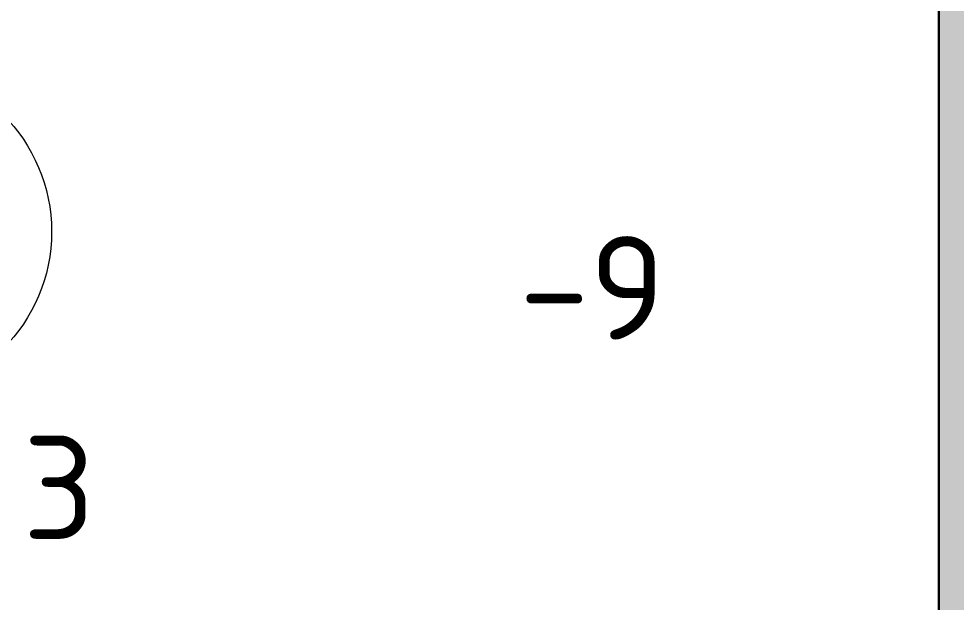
# Model space of a CAD drawing. Header units: metres. Extents: x -2111 to 158, y 19 to 1277.
# Drawn here: x 50.626 to 52.439, y 31.39 to 32.519 of the extents above; entities that cross this region are included whole.
import ezdxf
from ezdxf.enums import TextEntityAlignment as Align

# ---------------------------------------------------------------- set-up
doc = ezdxf.new("R2010")
doc.units = ezdxf.units.M
for name, color, linetype in [('01', 123, 'Continuous'), ('высотные отклонения', 7, 'Continuous'), ('Стены', 7, 'Continuous')]:
    doc.layers.add(name, color=color, linetype=linetype)
doc.layers.add('_5-1_Площадь помещений', color=2, linetype='Continuous', plot=False)
doc.layers.add('Стены штриховка', color=7, linetype='Continuous', lineweight=9)
doc.styles.add('Норм 2.5', font='isocpeur.ttf', dxfattribs={"height": 2.5})

# ---------------------------------------------------------------- blocks, each defined once
blk = doc.blocks.new('axis_name')
at = {"lineweight": 9}
blk.add_circle((0, 0), 3.197834297075078, dxfattribs=at)
at = {"style": 'Норм 2.5'}
blk.add_attdef('AXIS_NAME', text='', height=2.5, dxfattribs=at).set_placement((0, 0), align=Align.MIDDLE_CENTER)

msp = doc.modelspace()

# ---------------------------------------------------------------- hatches: boundary and pattern name
at = {"layer": 'Стены штриховка'}
h = msp.add_hatch(dxfattribs=at)
h.set_pattern_fill('ASHLER', color=256, scale=0.2, angle=270, pattern_type=2)
h.set_pattern_definition([(315, (-64.61927968391865, 21.65925792223561), (0.07071067811865477, 0.07071067811865474), []), (315, (-64.54857968391843, 21.65925792223561), (0.07071067811865477, 0.07071067811865474), [0.05, -0.05])])
h.paths.add_polyline_path([(52.55553343979591, 33.46716868930639), (52.4054835251336, 33.46716868930639), (52.4054835251336, 29.60716868930626), (52.55553343979591, 29.60716868930626)])
h.paths.add_polyline_path([(55.78058335445894, 33.46681894531662), (55.63053343979664, 33.46681894531662), (55.63053343979664, 29.60681894531649), (55.78058335445894, 29.60681894531649)])
h.paths.add_polyline_path([(57.39063326912219, 33.4667690306535), (57.24058335445989, 33.4667690306535), (57.24058335445989, 29.60676903065337), (57.39063326912219, 29.60676903065337)])
h.paths.add_polyline_path([(59.03053309845018, 33.46671911599014), (58.88048318378605, 33.46671911599014), (58.88048318378605, 29.60671911599024), (59.03053309845018, 29.60671911599024)])
h.paths.add_polyline_path([(64.5705830131119, 33.46646920132684), (64.4205330984496, 33.46646920132684), (64.4205330984496, 29.60646920132672), (64.5705830131119, 29.60646920132672)])
h.paths.add_polyline_path([(67.70563292777479, 33.46646920132684), (67.55558301311248, 33.46646920132684), (67.55558301311248, 29.60646920132672), (67.70563292777479, 29.60646920132672)])

# ---------------------------------------------------------------- linework, layer by layer
at = {"layer": '_5-1_Площадь помещений', "elevation": 4.014}
msp.add_lwpolyline([(40.77724464769017, 29.60671062512392), (40.77724465379106, 32.98571062531028), (40.93025237086476, 32.98555174603416), (40.93044979618389, 33.1756809950723), (43.54057063227992, 33.1755520356437), (43.54056235445387, 33.00801001354739), (44.02549775740954, 33.00801002672961), (44.02549869718314, 33.17385471906778), (46.42263201668902, 33.17385471906778), (46.422632016649, 33.00445441140596), (46.95906206085237, 33.00445441140619), (46.95906206085237, 33.17029905950881), (52.4054835251336, 33.17029905950881), (52.4054835251336, 29.60716868930626), (44.92163296364561, 29.60646920132672), (44.92163296364561, 29.86843145531248), (44.67563296366097, 29.86843145532407), (44.67563296366097, 29.60646920132672), (40.77724464769017, 29.60671062512392)], dxfattribs=at)
at = {"layer": 'Стены'}
msp.add_lwpolyline([(52.4054835251336, 33.46716868930639), (52.55553343979591, 33.46716868930639), (52.55553343979591, 29.60716868930626), (52.4054835251336, 29.60716868930626)], close=True, dxfattribs=at)

# ---------------------------------------------------------------- block references
at = {"layer": '01', "xscale": 0.1, "yscale": 0.1, "zscale": 0.1}
msp.add_blockref('axis_name', (50.3693548737906, 32.10712238543988), dxfattribs=at).add_auto_attribs({'AXIS_NAME': '2.01'})

# ---------------------------------------------------------------- next in the draw order: texts
at = {"layer": 'высотные отклонения', "char_height": 0.2, "width": 0.2, "attachment_point": 5, "style": 'Норм 2.5', "bg_fill": 3, "box_fill_scale": 1.1, "bg_fill_color": 256, "bg_fill_true_color": 13158600, "bg_fill_transparency": 0}
for s, insert in [('-9', (51.73515903793063, 31.99852346686268, 24.5409)), ('-13', (50.58521245205154, 31.61224170401137, 24.5367))]:
    msp.add_mtext(s, dxfattribs=dict(at, insert=insert))

doc.saveas('drawing.dxf')
